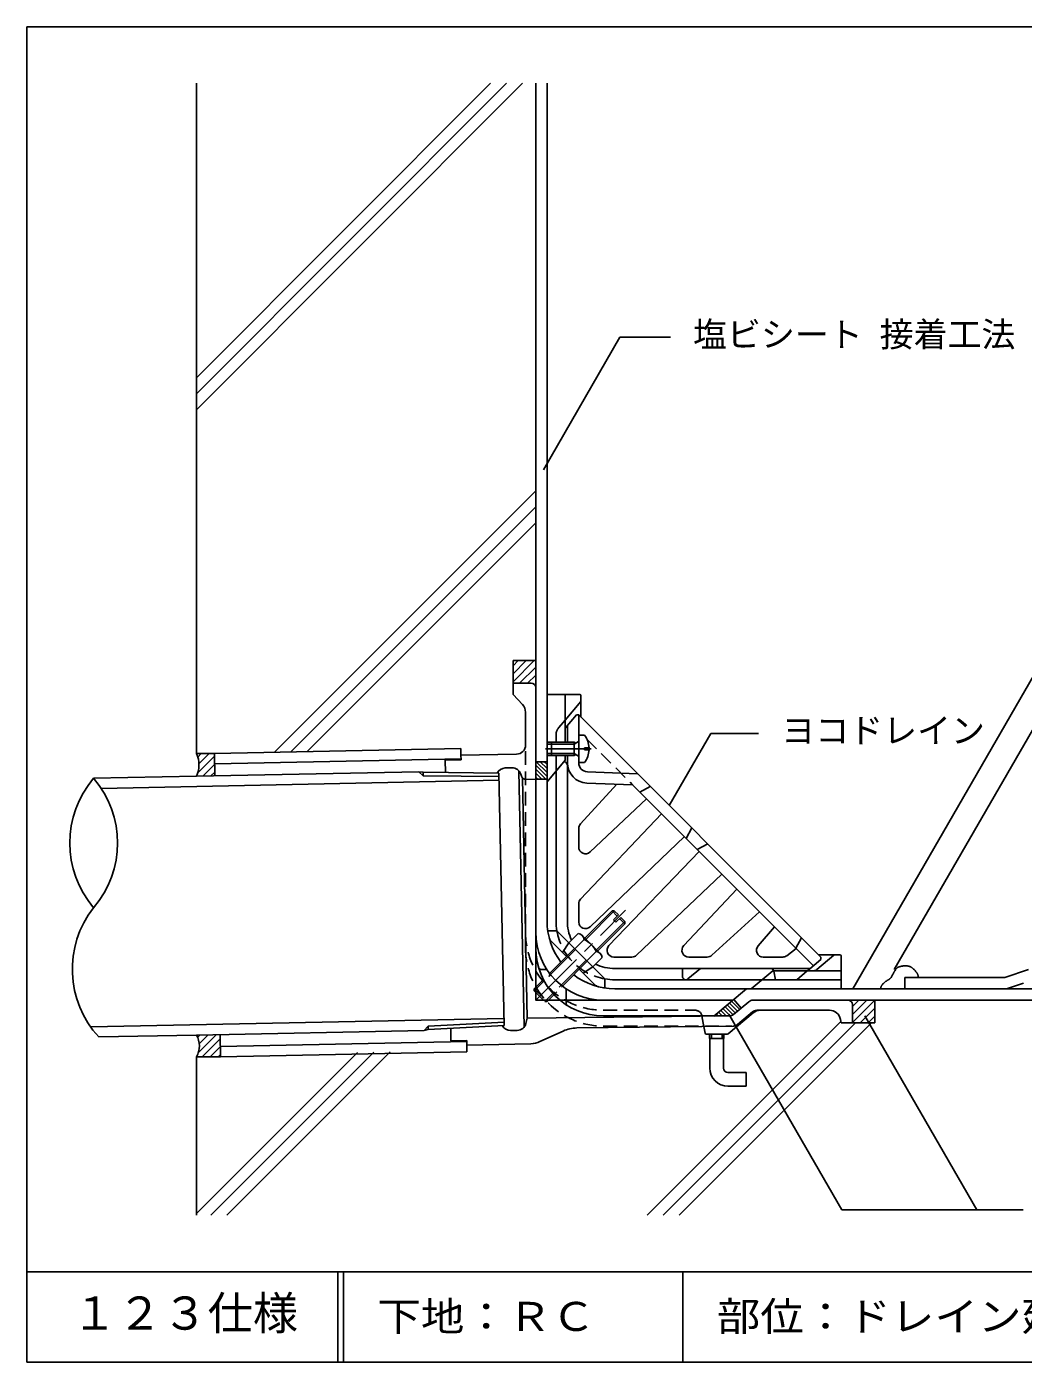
# Model space of a CAD drawing. Units: millimetres, scale not verified. Extents: x -457 to 343, y -620 to 610.
# Drawn here: x -457 to -17, y -620 to -30 of the extents above; entities that cross this region are included whole.
import ezdxf
from ezdxf.enums import TextEntityAlignment as Align

# ---------------------------------------------------------------- set-up
doc = ezdxf.new("R2010")
doc.units = ezdxf.units.MM
doc.header["$LTSCALE"] = 5
doc.linetypes.add('CHAIN1', pattern=[8, 5, -1, 1, -1])
doc.linetypes.add('DASHED1', pattern=[1.8, 1.2, -0.6])
for name, color, linetype in [('2-1', 4, 'Continuous'), ('2-2_in line', 7, 'Continuous'), ('2-3', 3, 'Continuous'), ('2-4_out line', 2, 'Continuous'), ('2-7_ビス', 7, 'Continuous'), ('2-8_drain他', 4, 'Continuous'), ('2-9_strainer他', 4, 'Continuous'), ('2-A_moji', 7, 'Continuous'), ('2-D_ハッチ他', 4, 'Continuous'), ('2-E_con他', 4, 'Continuous'), ('F-2', 7, 'Continuous'), ('F-5', 6, 'Continuous'), ('F-7', 1, 'Continuous'), ('F-A', 7, 'Continuous')]:
    doc.layers.add(name, color=color, linetype=linetype)
doc.styles.add('HG丸ｺﾞｼｯｸM-PRO', font='')
doc.styles.add('ＭＳ ゴシック', font='')
doc.styles.get('HG丸ｺﾞｼｯｸM-PRO').set_extended_font_data('HG丸ｺﾞｼｯｸM-PRO')
doc.styles.get('ＭＳ ゴシック').set_extended_font_data('MS Gothic')

msp = doc.modelspace()

# ---------------------------------------------------------------- linework, layer by layer
at = {"layer": '2-1'}
for p, q in [((-374.099, -351.011), (-265.21, -348.793)), ((-373.894, -360.859), (-374.099, -351.011)), ((-374.007, -355.51), (-265.119, -353.292)), ((-265.149, -351.792), (-265.21, -348.793)), ((-283.75, -359.023), (-382.107, -361.026)), ((-281.918, -359.311), (-283.75, -359.023)), ((-281.888, -360.81), (-283.749, -359.023)), ((-281.918, -359.311), (-281.888, -360.81)), ((-281.918, -359.311), (-248.338, -359.675)), ((-246.066, -471.205), (-248.338, -359.675)), ((-424.19, -366.385), (-248.275, -362.801)), ((-281.888, -360.81), (-248.308, -361.175)), ((-428.803, -471.8), (-246.13, -468.079)), ((-279.634, -471.437), (-281.421, -473.299)), ((-279.634, -471.437), (-246.097, -469.705)), ((-279.604, -472.937), (-279.634, -471.437)), ((-279.604, -472.937), (-246.066, -471.205)), ((-281.421, -473.299), (-382.107, -475.35)), ((-371.571, -475.135), (-371.371, -484.983)), ((-279.604, -472.937), (-281.421, -473.299)), ((-371.462, -480.483), (-262.574, -478.266)), ((-371.371, -484.983), (-262.482, -482.765)), ((-262.543, -479.766), (-262.482, -482.765))]:
    msp.add_line(p, q, dxfattribs=at)
msp.add_arc((-460.908, -390.532), 43.947, 319.43278, 40.56722, dxfattribs=at)
at = {"layer": '2-2_in line'}
for p, q in [((-242.107, -309.93), (-232.107, -309.93)), ((-242.107, -319.93), (-242.107, -309.93)), ((-374.099, -351.011), (-382.107, -351.011)), ((-232.107, -362.372), (-227.107, -362.372)), ((-16.438, -452.402), (-23.938, -454.902)), ((-141.286, -463.436), (-144.5, -459.606)), ((-94.107, -459.93), (317.893, -459.93)), ((-82.225, -469.93), (-82.225, -459.93)), ((33.562, -454.902), (-68.938, -454.902)), ((-92.225, -469.93), (-82.225, -469.93)), ((-371.371, -484.983), (-382.107, -484.983))]:
    msp.add_line(p, q, dxfattribs=at)
for points in [[(-232.107, -54.93), (-232.107, -459.93), (-144.885, -459.93)], [(-73.612, -447.43), (-73.726, -447.643), (-73.838, -447.857), (-73.949, -448.073), (-74.06, -448.288), (-74.171, -448.504), (-74.236, -448.63), (-74.324, -448.799), (-74.481, -449.088), (-74.645, -449.373), (-74.82, -449.65), (-75.009, -449.916), (-75.214, -450.169), (-75.342, -450.308), (-75.388, -450.356), (-75.47, -450.435), (-75.554, -450.512), (-75.64, -450.586), (-75.729, -450.657), (-75.821, -450.725), (-75.875, -450.763), (-75.964, -450.822), (-76.123, -450.918), (-76.284, -451.01), (-76.447, -451.099), (-76.61, -451.188), (-76.77, -451.28), (-76.862, -451.335), (-76.955, -451.395), (-77.111, -451.502), (-77.263, -451.615), (-77.412, -451.732), (-77.56, -451.853), (-77.706, -451.975), (-77.79, -452.046), (-77.896, -452.136), (-78.078, -452.291), (-78.257, -452.448), (-78.432, -452.609), (-78.602, -452.776)], [(-67.336, -444.93), (-67.545, -444.89), (-67.756, -444.857), (-67.878, -444.84), (-68.027, -444.821), (-68.283, -444.794), (-68.539, -444.775), (-68.796, -444.766), (-69.051, -444.768), (-69.305, -444.782), (-69.451, -444.796), (-69.559, -444.81), (-69.743, -444.839), (-69.927, -444.873), (-70.111, -444.911), (-70.295, -444.951), (-70.48, -444.992), (-70.587, -445.014), (-70.709, -445.04), (-70.92, -445.083), (-71.13, -445.129), (-71.337, -445.182), (-71.539, -445.244), (-71.736, -445.32), (-71.846, -445.372), (-71.946, -445.425), (-72.111, -445.528), (-72.269, -445.645), (-72.42, -445.772), (-72.563, -445.91), (-72.699, -446.055), (-72.775, -446.142), (-72.859, -446.244), (-72.997, -446.426), (-73.127, -446.612), (-73.25, -446.802), (-73.368, -446.996), (-73.481, -447.192), (-73.545, -447.307), (-73.612, -447.43)], [(-62.941, -449.902), (-62.959, -449.771), (-62.992, -449.546), (-63.03, -449.322), (-63.075, -449.102), (-63.131, -448.885), (-63.2, -448.674), (-63.247, -448.554), (-63.288, -448.461), (-63.366, -448.306), (-63.453, -448.154), (-63.548, -448.005), (-63.648, -447.86), (-63.753, -447.717), (-63.815, -447.636), (-63.889, -447.541), (-64.019, -447.381), (-64.152, -447.223), (-64.287, -447.067), (-64.425, -446.914), (-64.564, -446.762), (-64.645, -446.675), (-64.731, -446.584), (-64.88, -446.428), (-65.032, -446.275), (-65.187, -446.125), (-65.346, -445.978), (-65.509, -445.837), (-65.606, -445.757), (-65.694, -445.689), (-65.849, -445.574), (-66.008, -445.466), (-66.171, -445.366), (-66.338, -445.273), (-66.51, -445.189), (-66.611, -445.146), (-66.725, -445.101), (-66.925, -445.034), (-67.129, -444.977), (-67.336, -444.93)], [(-78.602, -452.776), (-78.766, -452.949), (-78.857, -453.053), (-78.908, -453.115), (-78.995, -453.225), (-79.077, -453.337), (-79.155, -453.453), (-79.228, -453.571), (-79.295, -453.693), (-79.331, -453.764), (-79.377, -453.866), (-79.449, -454.044), (-79.511, -454.227), (-79.565, -454.413), (-79.614, -454.602), (-79.66, -454.791), (-79.686, -454.902)]]:
    msp.add_lwpolyline(points, dxfattribs=at)
at = {"layer": '2-3'}
for p, q in [((-382.107, -54.93), (-382.107, -351.011)), ((-382.107, -361.026), (-427.524, -361.952)), ((-382.107, -475.35), (-425.195, -476.228)), ((-382.107, -484.983), (-382.107, -554.93))]:
    msp.add_line(p, q, dxfattribs=at)
for centre, radius, start, end in [((-392.293, -356.018), 11.351, 333.81919, 26.18081), ((-394.14, -390.532), 43.947, 139.43278, 220.56722), ((-393.004, -446.31), 43.947, 141.76605, 222.90393), ((-390.232, -480.166), 9.446, 329.34187, 30.65813)]:
    msp.add_arc(centre, radius, start, end, dxfattribs=at)
at = {"layer": '2-4_out line'}
for p, q in [((-227.107, -354.648), (-227.107, -54.93)), ((-232.107, -354.648), (-227.107, -354.648)), ((-14.25, -446.402), (-24.75, -449.902)), ((-24.75, -449.902), (-68.938, -449.902)), ((-68.938, -449.902), (-68.938, -454.93)), ((-153.338, -467.022), (-138.927, -454.93)), ((-138.927, -454.93), (-68.938, -454.93))]:
    msp.add_line(p, q, dxfattribs=at)
at = {"layer": '2-7_ビス'}
for p, q in [((-234.107, -319.93), (-242.107, -319.93)), ((-242.107, -319.93), (-242.107, -324.93)), ((-232.107, -321.93), (-232.107, -436.93)), ((-237.95, -329.388), (-242.107, -324.93)), ((-236.607, -347.292), (-236.607, -332.798)), ((-272.107, -353.934), (-265.109, -353.792)), ((-272.107, -353.934), (-271.995, -359.419)), ((-240.526, -351.291), (-265.149, -351.792)), ((-265.109, -353.792), (-265.149, -351.792)), ((-242.615, -357.335), (-245.58, -357.395)), ((-237.264, -471.878), (-239.57, -358.647)), ((-238.71, -360.157), (-238.436, -361.05)), ((-235.843, -467.983), (-238.005, -361.805)), ((-236.483, -362.461), (-232.107, -362.372)), ((-227.134, -446.472), (-229.449, -446.472)), ((-218.649, -454.957), (-218.649, -461.137)), ((-144.886, -459.93), (-202.107, -459.93)), ((-94.107, -459.93), (-136.015, -459.93)), ((-146.968, -474.813), (-135.988, -465.6)), ((-144.628, -466.241), (-137.944, -460.632)), ((-142.968, -470.722), (-136.306, -465.132)), ((-134.377, -464.43), (-102.28, -464.43)), ((-92.107, -461.93), (-92.107, -469.93)), ((-236.465, -470.334), (-235.843, -467.983)), ((-146.522, -466.943), (-235.843, -467.983)), ((-144.861, -471.424), (-213.922, -472.228)), ((-146.541, -466.93), (-202.107, -466.93)), ((-157.185, -474.524), (-157.746, -471.573)), ((-97.361, -468.536), (-97.107, -469.93)), ((-92.107, -469.93), (-97.107, -469.93)), ((-269.694, -472.425), (-269.582, -477.909)), ((-269.582, -477.909), (-262.584, -477.766)), ((-262.543, -479.766), (-262.584, -477.766)), ((-240.251, -473.311), (-243.218, -473.371)), ((-220.002, -473.593), (-230.219, -478.28)), ((-147.289, -474.93), (-156.694, -474.93)), ((-155.282, -476.93), (-155.282, -474.93)), ((-155.282, -476.93), (-148.932, -476.93)), ((-155.107, -489.93), (-155.107, -476.93)), ((-154.467, -476.93), (-154.467, -474.93)), ((-149.747, -476.93), (-149.747, -474.93)), ((-149.107, -489.93), (-149.107, -476.93)), ((-148.932, -476.93), (-148.932, -474.93)), ((-234.185, -479.188), (-262.543, -479.766)), ((-147.107, -491.93), (-139.107, -491.93)), ((-139.107, -491.93), (-139.107, -497.93)), ((-147.107, -497.93), (-139.107, -497.93))]:
    msp.add_line(p, q, dxfattribs=at)
at = {"layer": '2-7_ビス', "linetype": 'DASHED1'}
for p, q in [((-236.607, -436.93), (-236.607, -347.292)), ((-202.107, -464.43), (-161.59, -464.43)), ((-202.107, -471.43), (-145.418, -471.43)), ((-158.643, -466.869), (-157.726, -471.681))]:
    msp.add_line(p, q, dxfattribs=at)
at = {"layer": '2-7_ビス'}
for centre, radius, start, end in [((-234.107, -321.93), 2, 0, 90), ((-241.607, -332.798), 5, 0, 43.00006), ((-240.607, -347.292), 4, 271.16649, 0), ((-245.498, -361.394), 4, 91.16649, 154.41655), ((-242.533, -361.334), 4, 17.11238, 91.16684), ((-236.524, -360.461), 2, 197.11249, 271.16684), ((-202.107, -429.93), 30, 180, 270), ((-202.107, -436.93), 30, 180, 270), ((-229.449, -444.972), 1.5, 196.39026, 270), ((-136.015, -462.93), 3, 90, 129.99988), ((-94.107, -461.93), 2, 0, 90), ((-217.149, -461.137), 1.5, 180, 238.14412), ((-134.377, -467.43), 3, 90, 130.00003), ((-132.774, -469.43), 5, 90, 129.99965), ((-102.28, -469.43), 5, 10.30489, 90), ((-243.299, -469.372), 4, 207.91092, 271.16684), ((-240.332, -469.312), 4, 271.16684, 345.18356), ((-146.541, -463.93), 3, 270, 310.00003), ((-146.557, -463.943), 3, 270.66714, 310.00003), ((-144.896, -468.424), 3, 270.66714, 309.99988), ((-213.748, -487.227), 15, 90.66724, 114.6427), ((-156.694, -474.43), 0.5, 190.78462, 270), ((-147.289, -474.43), 0.5, 270, 309.9993), ((-234.388, -469.19), 10, 271.16655, 294.64264), ((-147.107, -489.93), 8, 180, 270), ((-147.107, -489.93), 2, 180, 270)]:
    msp.add_arc(centre, radius, start, end, dxfattribs=at)
at = {"layer": '2-7_ビス', "linetype": 'DASHED1'}
for centre, radius, start, end in [((-202.107, -429.93), 34.5, 180, 269.99995), ((-202.107, -436.93), 34.5, 180, 269.99995), ((-161.59, -467.43), 3, 10.78444, 90)]:
    msp.add_arc(centre, radius, start, end, dxfattribs=at)
at = {"layer": '2-8_drain他'}
for p, q in [((-219.107, -339.839), (-214.107, -333.93)), ((-214.107, -333.93), (-213.107, -333.93)), ((-213.107, -333.93), (-106.107, -440.93)), ((-213.107, -355.081), (-213.107, -333.93)), ((-218.107, -345.93), (-218.107, -338.657)), ((-225.107, -345.93), (-225.107, -351.93)), ((-215.107, -345.93), (-225.107, -345.93)), ((-215.107, -346.8), (-225.107, -346.8)), ((-215.107, -346.8), (-213.234, -345.748)), ((-215.107, -345.93), (-214.343, -346.371)), ((-215.107, -345.93), (-215.107, -351.93)), ((-210.507, -342.93), (-213.107, -342.93)), ((-213.107, -342.93), (-213.107, -354.93)), ((-215.107, -351.06), (-225.107, -351.06)), ((-215.107, -351.93), (-225.107, -351.93)), ((-218.107, -351.93), (-218.107, -424.93)), ((-215.107, -351.06), (-213.234, -352.112)), ((-215.107, -351.93), (-214.343, -351.489)), ((-210.507, -349.409), (-210.507, -348.451)), ((-208.519, -348.451), (-210.507, -348.451)), ((-208.518, -349.409), (-210.507, -349.409)), ((-219.313, -354.689), (-219.682, -354.615)), ((-210.507, -354.93), (-213.107, -354.93)), ((-209.261, -359.078), (-187.107, -359.93)), ((-196.239, -364.554), (-212.318, -382.087)), ((-181.45, -365.587), (-186.046, -368.062)), ((-183.056, -371.052), (-208.056, -394.478)), ((-212.282, -415.313), (-176.486, -377.622)), ((-213.107, -392.289), (-213.107, -384.115)), ((-166.403, -387.705), (-208.026, -427.529)), ((-163.143, -383.894), (-165.617, -388.491)), ((-159.882, -394.226), (-199.705, -435.849)), ((-160.668, -393.441), (-156.072, -390.966)), ((-187.49, -440.105), (-149.799, -404.31)), ((-143.229, -410.88), (-166.654, -435.879)), ((-213.107, -424.93), (-213.107, -417.379)), ((-133.244, -420.865), (-154.264, -440.141)), ((-133.795, -435.953), (-126.493, -427.615)), ((-114.592, -432.445), (-117.067, -437.041)), ((-197.107, -440.93), (-189.556, -440.93)), ((-164.465, -440.93), (-156.292, -440.93)), ((-131.538, -440.93), (-122.904, -440.93)), ((-121.084, -440.315), (-116.949, -437.159)), ((-112.016, -446.93), (-106.107, -441.93)), ((-106.107, -441.93), (-106.107, -440.93)), ((-110.834, -445.93), (-197.107, -445.93))]:
    msp.add_line(p, q, dxfattribs=at)
at = {"layer": '2-8_drain他', "linetype": 'DASHED1'}
for p, q in [((-209.479, -344.629), (-189.257, -364.851)), ((-126.866, -447.136), (-126.107, -450.93)), ((-116.743, -450.93), (-112.016, -446.93))]:
    msp.add_line(p, q, dxfattribs=at)
at = {"layer": '2-8_drain他', "linetype": 'CHAIN1'}
msp.add_line((-207.643, -348.93), (-227.797, -348.93), dxfattribs=at)
at = {"layer": '2-8_drain他'}
msp.add_lwpolyline([(-209.453, -364.074), (-189.257, -364.851), (-109.395, -444.713)], dxfattribs=at)
for centre, radius, start, end in [((-213.357, -345.53), 0.25, 299.32918, 0), ((-218.507, -348.93), 10, 2.74562, 36.86987), ((-213.357, -352.33), 0.25, 0, 60.67082), ((-218.507, -348.93), 10, 323.13013, 357.25438), ((-219.607, -356.16), 1.5, 0, 78.6897), ((-209.107, -355.081), 9, 180, 267.79758), ((-209.107, -355.081), 4, 180, 267.79758), ((-210.107, -384.115), 3, 137.47789, 180.00017), ((-210.107, -392.289), 3, 180.00034, 313.13882), ((-210.107, -417.379), 3, 136.47731, 180.00017), ((-197.107, -424.93), 21, 180, 204.07584), ((-197.107, -424.93), 16, 180, 181.89961), ((-210.1, -425.361), 3, 181.89812, 313.73378), ((-197.538, -437.923), 3, 136.26622, 268.10188), ((-164.465, -437.93), 3, 136.86118, 269.99966), ((-131.538, -437.93), 3, 138.78688, 270), ((-197.107, -424.93), 16, 268.10173, 270), ((-189.556, -437.93), 3, 269.99983, 313.52269), ((-156.292, -437.93), 3, 269.99983, 312.52211), ((-122.904, -437.93), 3, 270, 307.34552), ((-197.107, -424.93), 21, 245.92543, 270), ((-128.337, -447.43), 1.5, 19.47171, 90)]:
    msp.add_arc(centre, radius, start, end, dxfattribs=at)
at = {"layer": '2-8_drain他', "linetype": 'DASHED1'}
msp.add_arc((-128.337, -447.43), 1.5, 11.30984, 19.47171, dxfattribs=at)
at = {"layer": '2-9_strainer他'}
for p, q in [((-212.607, -324.93), (-227.107, -324.93)), ((-219.107, -345.93), (-219.107, -324.93)), ((-219.107, -336.203), (-212.225, -328.07)), ((-212.107, -334.93), (-212.107, -325.43)), ((-225.107, -345.93), (-227.107, -345.93)), ((-225.107, -346.8), (-227.107, -346.8)), ((-225.107, -351.06), (-227.107, -351.06)), ((-225.107, -351.93), (-227.107, -351.93)), ((-219.107, -353.93), (-227.107, -363.464)), ((-219.107, -353.93), (-219.107, -351.93)), ((-227.107, -424.93), (-227.107, -354.648)), ((-223.107, -354.93), (-223.107, -424.93)), ((-210.356, -432.522), (-198.359, -420.526)), ((-209.861, -433.017), (-197.37, -420.526)), ((-198.359, -420.526), (-197.37, -420.526)), ((-198.359, -420.526), (-196.061, -422.824)), ((-197.688, -424.45), (-195.566, -422.329)), ((-197.688, -424.45), (-196.627, -425.511)), ((-197.37, -420.526), (-195.566, -422.329)), ((-196.627, -425.511), (-194.506, -423.39)), ((-195.001, -423.885), (-192.703, -426.183)), ((-194.506, -423.39), (-192.703, -425.193)), ((-222.73, -429.34), (-226.781, -429.34)), ((-201.517, -450.553), (-222.73, -429.34)), ((-213.341, -430.558), (-217.427, -434.644)), ((-205.194, -437.684), (-192.703, -425.193)), ((-204.699, -438.179), (-192.703, -426.183)), ((-192.703, -425.193), (-192.703, -426.183)), ((-218.488, -440.654), (-225.382, -433.76)), ((-217.427, -434.644), (-220.256, -438.886)), ((-210.688, -433.211), (-214.773, -437.297)), ((-211.504, -431.374), (-203.551, -439.327)), ((-225.959, -448.125), (-214.952, -437.118)), ((-225.525, -448.681), (-214.457, -437.613)), ((-220.858, -453.348), (-209.79, -442.28)), ((-205.388, -438.511), (-209.474, -442.596)), ((-202.735, -441.165), (-206.82, -445.25)), ((-107.821, -446.457), (-100.247, -440.048)), ((-107.107, -439.93), (-97.607, -439.93)), ((-97.107, -440.43), (-97.107, -454.93)), ((-220.302, -453.782), (-209.295, -442.775)), ((-205.937, -453.205), (-212.831, -446.311)), ((-211.063, -448.078), (-206.82, -445.25)), ((-167.216, -445.93), (-167.216, -449.464)), ((-159.258, -445.93), (-164.808, -450.587)), ((-127.34, -446.93), (-136.874, -454.93)), ((-97.107, -446.93), (-127.34, -446.93)), ((-201.517, -450.554), (-201.517, -454.604)), ((-197.107, -450.93), (-97.107, -450.93)), ((-197.107, -454.93), (-138.927, -454.93))]:
    msp.add_line(p, q, dxfattribs=at)
at = {"layer": '2-9_strainer他', "linetype": 'DASHED1'}
for p, q in [((-221.924, -339.532), (-219.107, -336.203)), ((-223.107, -342.762), (-223.107, -345.93)), ((-223.107, -351.93), (-223.107, -354.93)), ((-232.725, -454.891), (-225.959, -448.125)), ((-232.725, -455.881), (-225.525, -448.681)), ((-228.058, -460.548), (-220.858, -453.348)), ((-227.068, -460.548), (-220.303, -453.782)), ((-232.725, -454.891), (-232.725, -455.881)), ((-232.725, -454.891), (-227.068, -460.548)), ((-232.725, -455.881), (-228.058, -460.548)), ((-228.058, -460.548), (-227.068, -460.548))]:
    msp.add_line(p, q, dxfattribs=at)
at = {"layer": '2-9_strainer他', "linetype": 'CHAIN1'}
msp.add_line((-231.809, -459.632), (-192.402, -420.225), dxfattribs=at)
at = {"layer": '2-9_strainer他'}
for centre, radius, start, end in [((-212.607, -325.43), 0.5, 0, 90), ((-212.607, -327.747), 0.5, 319.76698, 0), ((-197.107, -424.93), 30, 180, 217.33746), ((-197.107, -424.93), 26, 180, 189.76585), ((-213.484, -433.354), 2.8, 2.92557, 87.07463), ((-223.261, -431.639), 3, 194.38683, 225.00034), ((-214.662, -442.485), 10.089, 23.19786, 66.80214), ((-205.531, -441.307), 2.8, 2.92572, 87.07426), ((-99.924, -440.43), 0.5, 90, 130.23669), ((-97.607, -440.43), 0.5, 0, 90), ((-109.112, -444.93), 2, 270, 310.23657), ((-197.107, -424.93), 30, 232.66237, 270), ((-203.816, -451.083), 3, 224.99919, 255.6127), ((-197.107, -424.93), 26, 260.23466, 270), ((-165.75, -449.464), 1.466, 180, 309.99997)]:
    msp.add_arc(centre, radius, start, end, dxfattribs=at)
at = {"layer": '2-9_strainer他', "linetype": 'DASHED1'}
for centre, radius, start, end in [((-218.107, -342.762), 5, 139.76291, 180), ((-197.107, -424.93), 26, 189.76584, 260.23466)]:
    msp.add_arc(centre, radius, start, end, dxfattribs=at)
at = {"layer": '2-A_moji'}
for p, q in [((-228.67, -225.714), (-194.853, -167.141)), ((-172.561, -167.141), (-194.853, -167.141)), ((-91.986, -454.93), (45.318, -217.113)), ((-73.637, -446.479), (44.354, -242.113)), ((-173.045, -373.993), (-154.655, -342.141)), ((-133.558, -342.141), (-154.655, -342.141)), ((-146.72, -466.076), (-96.783, -552.57)), ((-86.61, -466.923), (-37.161, -552.57)), ((-16.692, -552.57), (-96.783, -552.57))]:
    msp.add_line(p, q, dxfattribs=at)
at = {"layer": '2-D_ハッチ他'}
for p, q in [((-242.107, -319.273), (-232.764, -309.93)), ((-242.107, -315.738), (-236.3, -309.93)), ((-242.107, -312.202), (-239.835, -309.93)), ((-239.229, -319.93), (-232.107, -312.809)), ((-235.693, -319.93), (-232.107, -316.344)), ((-232.158, -319.93), (-232.107, -319.88)), ((-381.571, -359.742), (-374.073, -352.244)), ((-381.477, -352.577), (-379.911, -351.011)), ((-380.951, -355.586), (-376.375, -351.011)), ((-379.262, -360.968), (-374.001, -355.708)), ((-375.653, -360.895), (-373.929, -359.171)), ((-232.107, -356.189), (-227.107, -361.189)), ((-232.107, -357.957), (-227.692, -362.372)), ((-232.107, -359.725), (-229.46, -362.372)), ((-231.88, -354.648), (-227.107, -359.421)), ((-230.112, -354.648), (-227.107, -357.654)), ((-228.345, -354.648), (-227.107, -355.886)), ((-232.107, -361.492), (-231.228, -362.372)), ((-144.554, -459.652), (-143.977, -460.229)), ((-92.107, -469.793), (-82.244, -459.93)), ((-92.107, -466.258), (-85.779, -459.93)), ((-92.107, -462.722), (-89.315, -459.93)), ((-151.283, -465.298), (-149.651, -466.93)), ((-150.321, -464.491), (-147.883, -466.93)), ((-149.36, -463.685), (-146.115, -466.93)), ((-148.399, -462.878), (-144.85, -466.427)), ((-147.438, -462.072), (-143.889, -465.62)), ((-146.477, -461.265), (-142.928, -464.814)), ((-145.515, -460.459), (-141.966, -464.007)), ((-88.708, -469.93), (-82.225, -463.447)), ((-153.205, -466.911), (-153.186, -466.93)), ((-152.244, -466.104), (-151.418, -466.93)), ((-85.173, -469.93), (-82.225, -466.982)), ((-381.566, -476.41), (-380.473, -475.317)), ((-381.288, -483.203), (-373.255, -475.17)), ((-380.835, -479.214), (-376.864, -475.243)), ((-379.533, -484.983), (-371.533, -476.983)), ((-375.997, -484.983), (-371.463, -480.448)), ((-372.462, -484.983), (-371.392, -483.914))]:
    msp.add_line(p, q, dxfattribs=at)
at = {"layer": '2-E_con他'}
for p, q in [((-382.107, -199.122), (-237.915, -54.93)), ((-382.107, -192.051), (-244.986, -54.93)), ((-382.107, -184.98), (-252.057, -54.93)), ((-347.598, -350.471), (-232.107, -234.98)), ((-340.38, -350.324), (-232.107, -242.051)), ((-333.162, -350.177), (-232.107, -249.122)), ((-182.798, -554.93), (-97.213, -469.346)), ((-175.726, -554.93), (-90.726, -469.93)), ((-168.655, -554.93), (-83.655, -469.93)), ((-382.107, -554.24), (-310.937, -483.069)), ((-375.726, -554.93), (-303.719, -482.922)), ((-368.655, -554.93), (-296.501, -482.775))]:
    msp.add_line(p, q, dxfattribs=at)
at = {"layer": 'F-2'}
msp.add_line((-167.107, -579.93), (-167.107, -619.93), dxfattribs=at)
at = {"layer": 'F-5'}
for p, q in [((-457.107, -579.93), (342.893, -579.93)), ((-319.607, -579.93), (-319.607, -619.93)), ((-317.107, -579.93), (-317.107, -619.93))]:
    msp.add_line(p, q, dxfattribs=at)
at = {"layer": 'F-7'}
for p, q in [((-457.107, -29.93), (342.893, -29.93)), ((-457.107, -29.93), (-457.107, -619.93)), ((-457.107, -619.93), (342.893, -619.93))]:
    msp.add_line(p, q, dxfattribs=at)

# ---------------------------------------------------------------- texts
at = {"layer": '2-A_moji', "style": 'ＭＳ ゴシック'}
for s, p in [('塩ビシート 接着工法', (-162.561, -174.641)), ('ヨコドレイン', (-123.558, -349.641))]:
    msp.add_text(s, height=11, dxfattribs=at).set_placement(p, align=Align.BOTTOM_LEFT)
at = {"layer": 'F-A', "style": 'HG丸ｺﾞｼｯｸM-PRO'}
msp.add_text('１２３仕様', height=14.66, dxfattribs=at).set_placement((-437.107, -609.93), align=Align.BOTTOM_LEFT)
at = {"layer": 'F-A', "style": 'HG丸ｺﾞｼｯｸM-PRO', "width": 1.1}
for s, p in [('下地：ＲＣ', (-302.107, -609.93)), ('部位：ドレイン廻り', (-152.107, -609.93))]:
    msp.add_text(s, height=12.83, dxfattribs=at).set_placement(p, align=Align.BOTTOM_LEFT)

doc.saveas('drawing.dxf')
